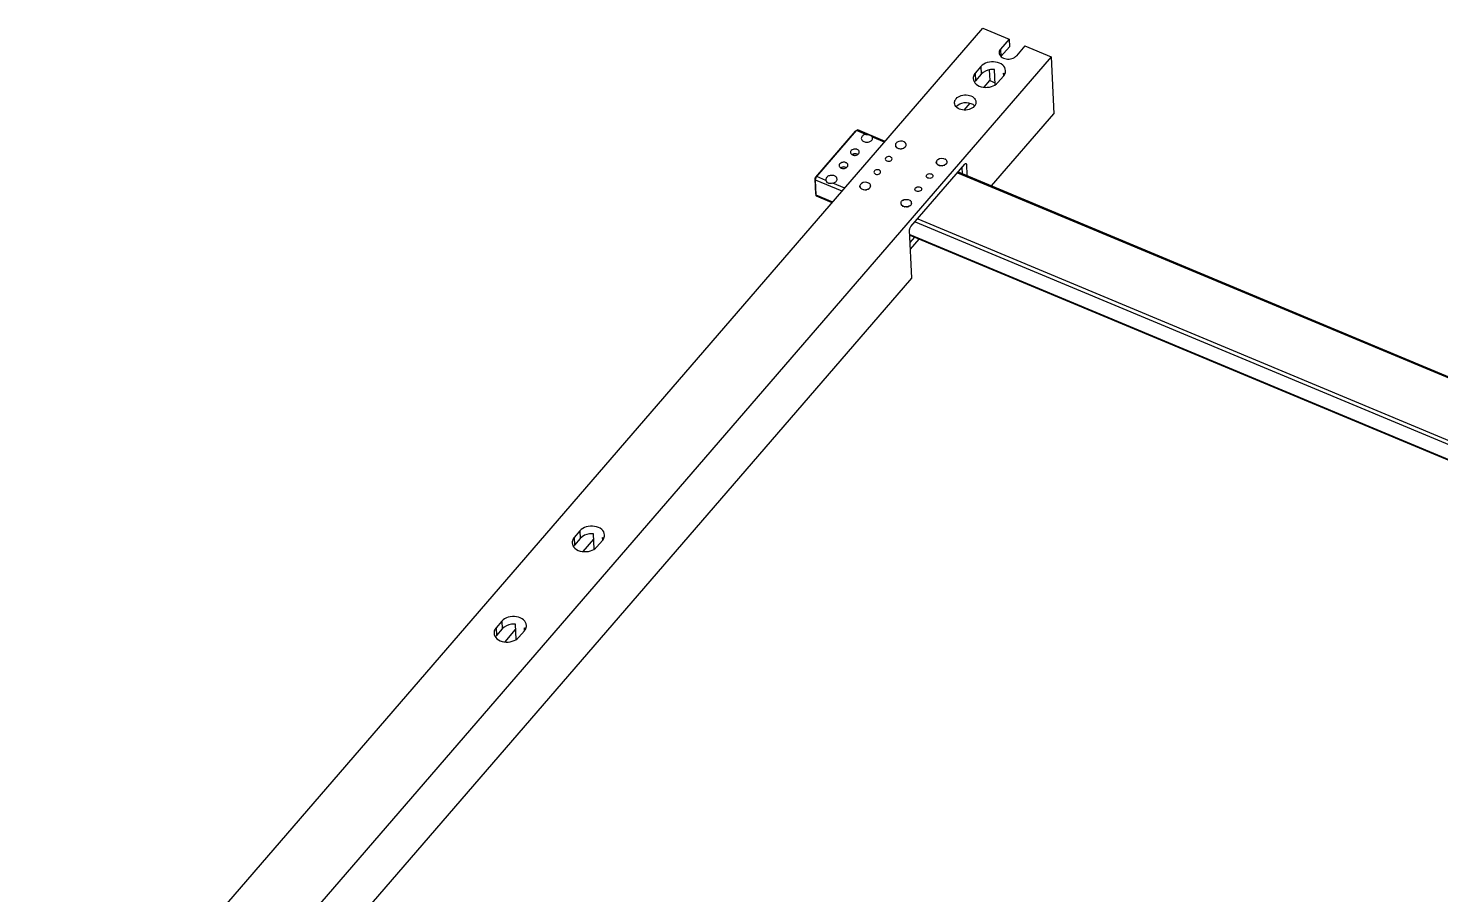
# Model space of a CAD drawing. Header units: millimetres. Extents: x 562 to 17351, y 2396 to 6995.
# Drawn here: x 6132 to 6395.2, y 3150.4 to 3311.7 of the extents above; entities that cross this region are included whole.
import ezdxf

# ---------------------------------------------------------------- set-up
doc = ezdxf.new("R2010")
doc.units = ezdxf.units.MM
doc.layers.add('02___PRT_ALL_AXES', color=7, linetype='Continuous')

msp = doc.modelspace()

# ---------------------------------------------------------------- linework, layer by layer
at = {"color": 7, "linetype": 'Continuous'}
for p, q in [((6132.0294, 3105.9349), (6309.911, 3311.7379)), ((6322.6303, 3306.428), (6144.7487, 3100.6249)), ((6174.6387, 3124.0197), (6296.6804, 3265.2179))]:
    msp.add_line(p, q, dxfattribs=at)
at = {"linetype": 'Continuous'}
for p, q in [((6309.911, 3311.7379), (6314.7867, 3309.7024)), ((6314.7867, 3309.7024), (6313.1997, 3307.8663)), ((6314.7867, 3309.7024), (6314.8535, 3308.2881)), ((6317.7546, 3308.4634), (6316.1675, 3306.6273)), ((6317.7546, 3308.4634), (6322.6303, 3306.428)), ((6313.1997, 3307.8663), (6313.2646, 3306.4916)), ((6314.8535, 3308.2881), (6313.2665, 3306.4519)), ((6322.6303, 3306.428), (6323.1312, 3295.8205)), ((6309.5219, 3304.6124), (6308.4638, 3303.3883)), ((6308.4638, 3303.3883), (6308.5306, 3301.974)), ((6309.5887, 3303.1981), (6308.5306, 3301.974)), ((6309.5219, 3304.6124), (6309.5887, 3303.1981)), ((6311.1078, 3303.9964), (6311.2014, 3302.014)), ((6312.2074, 3301.2165), (6312.0727, 3304.0695)), ((6313.7907, 3302.8941), (6313.7686, 3303.3615)), ((6310.136, 3300.7814), (6311.2014, 3302.014)), ((6311.2014, 3302.014), (6312.1893, 3301.6016)), ((6312.7036, 3301.6184), (6313.7616, 3302.8425)), ((6306.4456, 3296.5117), (6307.5422, 3297.7804)), ((6311.5215, 3282.3886), (6323.1312, 3295.8205)), ((6278.7627, 3284.0352), (6286.1689, 3292.604)), ((6278.9664, 3284.1235), (6286.3726, 3292.6923)), ((6286.1689, 3292.604), (6286.3726, 3292.6923)), ((6286.2252, 3292.6519), (6286.4851, 3292.788)), ((6288.0813, 3291.9789), (6286.3726, 3292.6923)), ((6291.6969, 3290.6648), (6286.5819, 3292.8001)), ((6293.5776, 3289.9565), (6293.6022, 3289.9627)), ((6293.6029, 3289.9533), (6293.5776, 3289.9565)), ((6293.5809, 3289.9251), (6293.6052, 3289.932)), ((6293.6065, 3289.9226), (6293.5809, 3289.9251)), ((6295.6174, 3289.9554), (6295.5918, 3289.9522)), ((6295.5934, 3289.9617), (6295.6174, 3289.9554)), ((6295.6219, 3289.9869), (6295.5964, 3289.983)), ((6295.5975, 3289.9925), (6295.6219, 3289.9869)), ((6295.6244, 3290.0185), (6295.5992, 3290.0138)), ((6295.5996, 3290.0233), (6295.6244, 3290.0185)), ((6295.5999, 3290.0541), (6295.6249, 3290.0502)), ((6295.6249, 3290.0502), (6295.6, 3290.0447)), ((6285.9637, 3288.0777), (6285.6082, 3288.2261)), ((6286.1306, 3288.3579), (6286.0168, 3288.3525)), ((6293.5862, 3289.8938), (6293.61, 3289.9015)), ((6293.6119, 3289.8922), (6293.5862, 3289.8938)), ((6293.5934, 3289.8628), (6293.6168, 3289.8712)), ((6293.6192, 3289.862), (6293.5934, 3289.8628)), ((6293.6026, 3289.8321), (6293.6254, 3289.8412)), ((6293.6284, 3289.832), (6293.6026, 3289.8321)), ((6293.6136, 3289.8017), (6293.6359, 3289.8115)), ((6293.6395, 3289.8025), (6293.6136, 3289.8017)), ((6293.6265, 3289.7717), (6293.6482, 3289.7822)), ((6293.6524, 3289.7733), (6293.6265, 3289.7717)), ((6293.6413, 3289.7423), (6293.6623, 3289.7534)), ((6293.667, 3289.7446), (6293.6413, 3289.7423)), ((6293.6579, 3289.7133), (6293.6783, 3289.7251)), ((6293.6835, 3289.7165), (6293.6579, 3289.7133)), ((6293.6762, 3289.6849), (6293.6959, 3289.6973)), ((6293.7017, 3289.6889), (6293.6762, 3289.6849)), ((6293.8221, 3289.5299), (6293.8367, 3289.5453)), ((6293.8454, 3289.5383), (6293.8221, 3289.5299)), ((6293.8518, 3289.507), (6293.8656, 3289.5229)), ((6293.8747, 3289.5162), (6293.8518, 3289.507)), ((6293.8831, 3289.4851), (6293.8958, 3289.5014)), ((6293.9054, 3289.495), (6293.8831, 3289.4851)), ((6294.2593, 3289.3281), (6294.2613, 3289.3464)), ((6294.2739, 3289.3435), (6294.2593, 3289.3281)), ((6294.3018, 3289.3192), (6294.3026, 3289.3375)), ((6294.6995, 3289.3005), (6294.6904, 3289.3174)), ((6294.7037, 3289.3187), (6294.6995, 3289.3005)), ((6294.7439, 3289.3053), (6294.7337, 3289.3219)), ((6294.747, 3289.3235), (6294.7439, 3289.3053)), ((6295.1211, 3289.4076), (6295.1027, 3289.42)), ((6295.1142, 3289.425), (6295.1211, 3289.4076)), ((6295.1591, 3289.4251), (6295.1399, 3289.4369)), ((6295.1511, 3289.4423), (6295.1591, 3289.4251)), ((6295.4284, 3289.6427), (6295.4452, 3289.6292)), ((6295.4697, 3289.6563), (6295.445, 3289.661)), ((6295.452, 3289.6692), (6295.4697, 3289.6563)), ((6284.0145, 3285.9097), (6283.9008, 3285.9043)), ((6296.5058, 3274.8231), (6306.5571, 3286.4521)), ((6301.2092, 3286.7705), (6301.2338, 3286.7768)), ((6301.2345, 3286.7673), (6301.2092, 3286.7705)), ((6301.2125, 3286.7391), (6301.2368, 3286.7461)), ((6301.2381, 3286.7367), (6301.2125, 3286.7391)), ((6301.2178, 3286.7078), (6301.2416, 3286.7156)), ((6301.2435, 3286.7062), (6301.2178, 3286.7078)), ((6301.225, 3286.6768), (6301.2484, 3286.6853)), ((6301.2508, 3286.676), (6301.225, 3286.6768)), ((6301.2341, 3286.6461), (6301.257, 3286.6553)), ((6301.26, 3286.6461), (6301.2341, 3286.6461)), ((6301.2452, 3286.6157), (6301.2675, 3286.6256)), ((6301.2711, 3286.6165), (6301.2452, 3286.6157)), ((6301.2581, 3286.5858), (6301.2798, 3286.5963)), ((6301.2839, 3286.5874), (6301.2581, 3286.5858)), ((6301.2729, 3286.5563), (6301.2939, 3286.5675)), ((6301.2986, 3286.5587), (6301.2729, 3286.5563)), ((6301.2895, 3286.5274), (6301.3098, 3286.5391)), ((6301.3151, 3286.5305), (6301.2895, 3286.5274)), ((6301.3078, 3286.499), (6301.3275, 3286.5114)), ((6301.3333, 3286.5029), (6301.3078, 3286.499)), ((6301.4537, 3286.3439), (6301.4683, 3286.3594)), ((6301.477, 3286.3524), (6301.4537, 3286.3439)), ((6301.4834, 3286.3211), (6301.4971, 3286.3369)), ((6301.5063, 3286.3302), (6301.4834, 3286.3211)), ((6301.5146, 3286.2992), (6301.5274, 3286.3154)), ((6301.5369, 3286.309), (6301.5146, 3286.2992)), ((6301.8909, 3286.1421), (6301.8929, 3286.1604)), ((6301.9055, 3286.1576), (6301.8909, 3286.1421)), ((6301.9333, 3286.1333), (6301.9342, 3286.1516)), ((6302.3311, 3286.1145), (6302.322, 3286.1315)), ((6302.3353, 3286.1327), (6302.3311, 3286.1145)), ((6302.3755, 3286.1193), (6302.3653, 3286.1359)), ((6302.3786, 3286.1376), (6302.3755, 3286.1193)), ((6302.7527, 3286.2216), (6302.7342, 3286.234)), ((6302.7458, 3286.2391), (6302.7527, 3286.2216)), ((6302.7907, 3286.2392), (6302.7715, 3286.2509)), ((6302.7827, 3286.2564), (6302.7907, 3286.2392)), ((6303.06, 3286.4568), (6303.0768, 3286.4433)), ((6303.1013, 3286.4703), (6303.0765, 3286.4751)), ((6303.0836, 3286.4833), (6303.1013, 3286.4703)), ((6303.249, 3286.7694), (6303.2234, 3286.7663)), ((6303.225, 3286.7757), (6303.249, 3286.7694)), ((6303.2535, 3286.801), (6303.228, 3286.797)), ((6303.2291, 3286.8065), (6303.2535, 3286.801)), ((6303.256, 3286.8326), (6303.2308, 3286.8279)), ((6303.2312, 3286.8373), (6303.256, 3286.8326)), ((6303.2315, 3286.8682), (6303.2565, 3286.8642)), ((6303.2565, 3286.8642), (6303.2316, 3286.8587)), ((6305.2925, 3284.989), (6532.092, 3190.3071)), ((6306.0896, 3284.6562), (6306.0334, 3285.8462)), ((6306.8383, 3286.4045), (6306.5819, 3286.5116)), ((6306.8383, 3286.4045), (6306.9376, 3284.3022)), ((6278.7724, 3280.8768), (6278.6388, 3283.7054)), ((6278.6388, 3283.7054), (6278.7185, 3283.4639)), ((6278.8521, 3280.6353), (6278.7185, 3283.4639)), ((6283.682, 3281.3918), (6278.7185, 3283.4639)), ((6278.7627, 3284.0352), (6278.9664, 3284.1235)), ((6280.6751, 3283.4102), (6278.9664, 3284.1235)), ((6286.9649, 3282.3058), (6286.9895, 3282.3121)), ((6286.9902, 3282.3026), (6286.9649, 3282.3058)), ((6286.9682, 3282.2744), (6286.9925, 3282.2814)), ((6286.9938, 3282.272), (6286.9682, 3282.2744)), ((6286.9735, 3282.2431), (6286.9973, 3282.2509)), ((6286.9992, 3282.2415), (6286.9735, 3282.2431)), ((6286.9807, 3282.2121), (6287.0041, 3282.2206)), ((6287.0065, 3282.2113), (6286.9807, 3282.2121)), ((6286.9899, 3282.1814), (6287.0127, 3282.1905)), ((6287.0157, 3282.1814), (6286.9899, 3282.1814)), ((6287.0009, 3282.151), (6287.0232, 3282.1609)), ((6287.0268, 3282.1518), (6287.0009, 3282.151)), ((6287.0138, 3282.1211), (6287.0355, 3282.1316)), ((6287.0397, 3282.1227), (6287.0138, 3282.1211)), ((6287.0286, 3282.0916), (6287.0496, 3282.1027)), ((6287.0543, 3282.094), (6287.0286, 3282.0916)), ((6287.0452, 3282.0626), (6287.0656, 3282.0744)), ((6287.0708, 3282.0658), (6287.0452, 3282.0626)), ((6287.0635, 3282.0343), (6287.0832, 3282.0466)), ((6287.089, 3282.0382), (6287.0635, 3282.0343)), ((6288.8393, 3282.0185), (6288.857, 3282.0056)), ((6289.0047, 3282.3047), (6288.9791, 3282.3015)), ((6288.9807, 3282.311), (6289.0047, 3282.3047)), ((6289.0092, 3282.3363), (6288.9837, 3282.3323)), ((6288.9848, 3282.3418), (6289.0092, 3282.3363)), ((6289.0117, 3282.3679), (6288.9865, 3282.3631)), ((6288.9869, 3282.3726), (6289.0117, 3282.3679)), ((6288.9872, 3282.4035), (6289.0122, 3282.3995)), ((6289.0122, 3282.3995), (6288.9873, 3282.394)), ((6278.7786, 3280.8378), (6278.7724, 3280.8768)), ((6278.7724, 3280.8768), (6278.8521, 3280.6353)), ((6278.7786, 3280.8377), (6278.8645, 3280.5572)), ((6278.8645, 3280.5572), (6278.8521, 3280.6353)), ((6281.9208, 3279.3542), (6278.8521, 3280.6353)), ((6281.8412, 3279.2621), (6278.924, 3280.4799)), ((6287.2094, 3281.8792), (6287.224, 3281.8947)), ((6287.2327, 3281.8877), (6287.2094, 3281.8792)), ((6287.2391, 3281.8564), (6287.2529, 3281.8722)), ((6287.262, 3281.8655), (6287.2391, 3281.8564)), ((6287.2704, 3281.8345), (6287.2831, 3281.8507)), ((6287.2927, 3281.8443), (6287.2704, 3281.8345)), ((6287.6466, 3281.6774), (6287.6486, 3281.6957)), ((6287.6612, 3281.6928), (6287.6466, 3281.6774)), ((6287.6891, 3281.6685), (6287.6899, 3281.6869)), ((6288.0868, 3281.6498), (6288.0777, 3281.6668)), ((6288.091, 3281.668), (6288.0868, 3281.6498)), ((6288.1312, 3281.6546), (6288.121, 3281.6712)), ((6288.1343, 3281.6729), (6288.1312, 3281.6546)), ((6288.5084, 3281.7569), (6288.49, 3281.7693)), ((6288.5015, 3281.7744), (6288.5084, 3281.7569)), ((6288.5464, 3281.7744), (6288.5272, 3281.7862)), ((6288.5384, 3281.7917), (6288.5464, 3281.7744)), ((6288.8157, 3281.9921), (6288.8325, 3281.9786)), ((6288.857, 3282.0056), (6288.8323, 3282.0103)), ((6294.5965, 3279.1199), (6294.6211, 3279.1261)), ((6294.6218, 3279.1167), (6294.5965, 3279.1199)), ((6294.5998, 3279.0884), (6294.6241, 3279.0954)), ((6294.6254, 3279.086), (6294.5998, 3279.0884)), ((6294.6051, 3279.0572), (6294.6289, 3279.0649)), ((6294.6308, 3279.0556), (6294.6051, 3279.0572)), ((6294.6123, 3279.0262), (6294.6357, 3279.0346)), ((6294.6381, 3279.0253), (6294.6123, 3279.0262)), ((6294.6214, 3278.9954), (6294.6443, 3279.0046)), ((6294.6473, 3278.9954), (6294.6214, 3278.9954)), ((6294.6325, 3278.9651), (6294.6548, 3278.9749)), ((6294.6584, 3278.9659), (6294.6325, 3278.9651)), ((6294.6454, 3278.9351), (6294.6671, 3278.9456)), ((6294.6712, 3278.9367), (6294.6454, 3278.9351)), ((6294.6602, 3278.9056), (6294.6812, 3278.9168)), ((6294.6859, 3278.908), (6294.6602, 3278.9056)), ((6294.6768, 3278.8767), (6294.6971, 3278.8885)), ((6294.7024, 3278.8799), (6294.6768, 3278.8767)), ((6294.6951, 3278.8483), (6294.7148, 3278.8607)), ((6294.7206, 3278.8523), (6294.6951, 3278.8483)), ((6294.841, 3278.6933), (6294.8556, 3278.7087)), ((6294.8643, 3278.7017), (6294.841, 3278.6933)), ((6294.8707, 3278.6704), (6294.8844, 3278.6863)), ((6294.8936, 3278.6795), (6294.8707, 3278.6704)), ((6294.9019, 3278.6485), (6294.9147, 3278.6648)), ((6294.9242, 3278.6584), (6294.9019, 3278.6485)), ((6295.2782, 3278.4915), (6295.2802, 3278.5098)), ((6295.2928, 3278.5069), (6295.2782, 3278.4915)), ((6295.3206, 3278.4826), (6295.3215, 3278.5009)), ((6295.7184, 3278.4639), (6295.7093, 3278.4808)), ((6295.7226, 3278.482), (6295.7184, 3278.4639)), ((6295.7628, 3278.4687), (6295.7526, 3278.4853)), ((6295.7659, 3278.4869), (6295.7628, 3278.4687)), ((6296.14, 3278.5709), (6296.1215, 3278.5833)), ((6296.1331, 3278.5884), (6296.14, 3278.5709)), ((6296.178, 3278.5885), (6296.1588, 3278.6003)), ((6296.17, 3278.6057), (6296.178, 3278.5885)), ((6296.4473, 3278.8061), (6296.4641, 3278.7926)), ((6296.4886, 3278.8196), (6296.4638, 3278.8244)), ((6296.4709, 3278.8326), (6296.4886, 3278.8196)), ((6296.6363, 3279.1188), (6296.6107, 3279.1156)), ((6296.6123, 3279.125), (6296.6363, 3279.1188)), ((6296.6408, 3279.1503), (6296.6153, 3279.1464)), ((6296.6164, 3279.1558), (6296.6408, 3279.1503)), ((6296.6433, 3279.1819), (6296.6181, 3279.1772)), ((6296.6185, 3279.1867), (6296.6433, 3279.1819)), ((6296.6188, 3279.2175), (6296.6438, 3279.2135)), ((6296.6438, 3279.2135), (6296.6189, 3279.208)), ((6296.6804, 3265.2179), (6296.258, 3274.1635)), ((6297.2776, 3275.7161), (6524.0771, 3181.0342)), ((6296.2963, 3273.3529), (6522.3159, 3178.9966)), ((6296.3023, 3273.225), (6522.2363, 3178.9044)), ((6296.3679, 3271.8354), (6297.2331, 3272.8364)), ((6296.4264, 3270.5979), (6298.062, 3272.4903)), ((6234.7984, 3218.1599), (6233.7403, 3216.9358)), ((6233.7403, 3216.9358), (6233.8071, 3215.5214)), ((6234.8652, 3216.7455), (6233.8071, 3215.5214)), ((6234.7984, 3218.1599), (6234.8652, 3216.7455)), ((6235.4125, 3214.3288), (6237.3961, 3216.6238)), ((6237.4839, 3214.7639), (6237.3492, 3217.6169)), ((6237.9801, 3215.1658), (6239.0381, 3216.3899)), ((6239.0672, 3216.4415), (6239.0451, 3216.909)), ((6220.2504, 3201.3284), (6219.1924, 3200.1043)), ((6220.2504, 3201.3284), (6220.3172, 3199.9141)), ((6222.936, 3197.9324), (6222.8013, 3200.7855)), ((6219.1924, 3200.1043), (6219.2592, 3198.69)), ((6220.3172, 3199.9141), (6219.2592, 3198.69)), ((6220.8646, 3197.4974), (6222.8482, 3199.7923)), ((6223.4322, 3198.3343), (6224.4902, 3199.5584)), ((6224.5193, 3199.6101), (6224.4972, 3200.0775))]:
    msp.add_line(p, q, dxfattribs=at)
for centre, radius, start, end in [((6294.1, 3289.9955), 0.4989, 182.70362, 183.760881), ((6294.1013, 3289.9956), 0.5002, 184.849196, 187.296388), ((6294.1054, 3289.9962), 0.5044, 188.380926, 190.814669), ((6295.0653, 3290.0485), 0.5352, 343.94598, 346.285308), ((6295.0779, 3290.0455), 0.5223, 347.333109, 349.710848), ((6295.0854, 3290.0441), 0.5146, 350.776383, 351.229837), ((6295.0885, 3290.0437), 0.5116, 351.228476, 353.184059), ((6295.0951, 3290.043), 0.5049, 354.25872, 356.690713), ((6295.1012, 3290.0427), 0.4988, 1.309148, 2.703581), ((6295.0995, 3290.0427), 0.5005, 357.774659, 0.220964), ((6286.128, 3287.198), 1.1598, 95.497787, 95.820746), ((6286.1287, 3287.1936), 1.1643, 89.354006, 89.910371), ((6294.1123, 3289.9976), 0.5114, 191.891196, 194.302671), ((6294.1218, 3290.0001), 0.5212, 195.367379, 197.748415), ((6294.1338, 3290.0041), 0.5339, 198.797839, 201.141111), ((6294.1482, 3290.0098), 0.5493, 202.172201, 204.471382), ((6294.1622, 3290.0163), 0.5647, 205.478606, 206.836117), ((6294.1682, 3290.0193), 0.5715, 206.83527, 207.727763), ((6294.183, 3290.0273), 0.5883, 208.718596, 210.914987), ((6294.203, 3290.0396), 0.6118, 211.877603, 214.017516), ((6294.2244, 3290.0543), 0.6377, 214.954464, 217.035923), ((6294.3419, 3290.1659), 0.8002, 229.058971, 230.848159), ((6294.3656, 3290.1953), 0.8379, 231.629795, 233.36487), ((6294.3886, 3290.2267), 0.8768, 234.122975, 235.806327), ((6294.4107, 3290.2597), 0.9167, 236.542024, 238.176266), ((6294.4318, 3290.2942), 0.9571, 238.890759, 240.478659), ((6294.4517, 3290.3297), 0.9978, 241.173206, 242.717627), ((6294.5274, 3290.5098), 1.1934, 251.737729, 253.108402), ((6294.5374, 3290.5434), 1.2285, 253.710385, 255.054843), ((6294.5458, 3290.5753), 1.2614, 255.645804, 256.966769), ((6294.5525, 3290.6049), 1.2918, 257.547902, 258.848035), ((6294.5577, 3290.6321), 1.3195, 259.420508, 260.702407), ((6294.5672, 3290.7261), 1.414, 273.773578, 274.997674), ((6294.5676, 3290.7218), 1.4098, 275.541558, 276.026988), ((6294.5679, 3290.7192), 1.4071, 276.026894, 276.76898), ((6294.569, 3290.7105), 1.3983, 277.314312, 278.54755), ((6294.5711, 3290.6969), 1.3846, 279.09621, 280.337567), ((6294.6128, 3290.5501), 1.2317, 290.168765, 291.510869), ((6294.6258, 3290.5177), 1.1968, 292.111749, 293.479806), ((6294.6396, 3290.4863), 1.1626, 294.093718, 295.220094), ((6294.6451, 3290.4745), 1.1495, 295.2217, 295.492133), ((6294.6573, 3290.4496), 1.1218, 296.115976, 297.544323), ((6294.6757, 3290.4148), 1.0825, 298.185343, 299.648132), ((6294.6958, 3290.38), 1.0423, 300.305082, 301.805227), ((6294.7174, 3290.3456), 1.0017, 302.479407, 304.019838), ((6294.7896, 3290.2486), 0.8806, 309.372053, 311.050611), ((6294.8154, 3290.2193), 0.8416, 311.806532, 313.536572), ((6294.8417, 3290.1921), 0.8037, 314.315921, 316.099859), ((6294.8621, 3290.1726), 0.7755, 316.907988, 317.516961), ((6294.8712, 3290.1642), 0.7632, 317.515325, 318.746385), ((6294.8944, 3290.1443), 0.7325, 319.572726, 321.470426), ((6294.9203, 3290.124), 0.6997, 322.325536, 324.282221), ((6284.0119, 3284.7498), 1.1598, 95.497787, 95.820746), ((6284.0127, 3284.7453), 1.1643, 89.354006, 89.910371), ((6301.7316, 3286.8095), 0.4989, 182.70362, 183.760881), ((6301.7329, 3286.8096), 0.5002, 184.849196, 187.296388), ((6301.737, 3286.8102), 0.5044, 188.380926, 190.814669), ((6301.7439, 3286.8116), 0.5114, 191.891196, 194.302671), ((6301.7534, 3286.8141), 0.5212, 195.367379, 197.748415), ((6301.7654, 3286.8181), 0.5339, 198.797839, 201.141111), ((6301.7798, 3286.8238), 0.5493, 202.172201, 204.471382), ((6301.7938, 3286.8303), 0.5648, 205.478621, 206.842434), ((6301.7998, 3286.8334), 0.5715, 206.841563, 207.727753), ((6301.8146, 3286.8414), 0.5883, 208.718596, 210.914987), ((6301.8346, 3286.8536), 0.6118, 211.877603, 214.017516), ((6301.856, 3286.8683), 0.6377, 214.954464, 217.035923), ((6301.9735, 3286.9799), 0.8002, 229.058971, 230.848159), ((6301.9971, 3287.0093), 0.8379, 231.629795, 233.36487), ((6302.0202, 3287.0407), 0.8768, 234.122975, 235.806327), ((6302.0423, 3287.0738), 0.9167, 236.542024, 238.176266), ((6302.0634, 3287.1083), 0.9571, 238.890759, 240.478659), ((6302.0833, 3287.1438), 0.9978, 241.173206, 242.717627), ((6302.159, 3287.3238), 1.1934, 251.737729, 253.108402), ((6302.169, 3287.3575), 1.2285, 253.710385, 255.054843), ((6302.1774, 3287.3893), 1.2614, 255.645804, 256.966769), ((6302.1841, 3287.419), 1.2918, 257.547902, 258.848035), ((6302.1893, 3287.4462), 1.3195, 259.420508, 260.702407), ((6302.1988, 3287.5401), 1.414, 273.773578, 274.997674), ((6302.1992, 3287.5359), 1.4098, 275.541558, 276.029774), ((6302.1995, 3287.5332), 1.4071, 276.029682, 276.768982), ((6302.2006, 3287.5245), 1.3983, 277.314312, 278.54755), ((6302.2027, 3287.511), 1.3846, 279.09621, 280.337567), ((6302.2444, 3287.3641), 1.2317, 290.168765, 291.510869), ((6302.2574, 3287.3317), 1.1968, 292.111749, 293.479806), ((6302.2712, 3287.3003), 1.1625, 294.093703, 295.225134), ((6302.2767, 3287.2885), 1.1495, 295.226758, 295.492137), ((6302.2889, 3287.2637), 1.1218, 296.115976, 297.544323), ((6302.3073, 3287.2289), 1.0825, 298.185343, 299.648132), ((6302.3274, 3287.1941), 1.0423, 300.305082, 301.805227), ((6302.349, 3287.1597), 1.0017, 302.479407, 304.019838), ((6302.4212, 3287.0626), 0.8806, 309.372053, 311.050611), ((6302.447, 3287.0334), 0.8416, 311.806532, 313.536572), ((6302.4733, 3287.0061), 0.8037, 314.315921, 316.099859), ((6302.4937, 3286.9866), 0.7755, 316.907988, 317.516961), ((6302.5028, 3286.9783), 0.7632, 317.515325, 318.746385), ((6302.526, 3286.9583), 0.7325, 319.572726, 321.470426), ((6302.5519, 3286.938), 0.6997, 322.325536, 324.282221), ((6302.6969, 3286.8625), 0.5352, 343.94598, 346.285308), ((6302.7095, 3286.8595), 0.5223, 347.333109, 349.710848), ((6302.7171, 3286.8582), 0.5146, 350.776377, 351.247005), ((6302.7201, 3286.8577), 0.5116, 351.245677, 353.184089), ((6302.7267, 3286.857), 0.5049, 354.25872, 356.690713), ((6302.7328, 3286.8568), 0.4988, 1.309148, 2.703581), ((6302.7311, 3286.8568), 0.5005, 357.774659, 0.220964), ((6287.4873, 3282.3448), 0.4989, 182.70362, 183.760881), ((6287.4886, 3282.3449), 0.5002, 184.849196, 187.296388), ((6287.4927, 3282.3455), 0.5044, 188.380926, 190.814669), ((6287.4996, 3282.3469), 0.5114, 191.891196, 194.302671), ((6287.5091, 3282.3494), 0.5212, 195.367379, 197.748415), ((6287.5211, 3282.3534), 0.5339, 198.797839, 201.141111), ((6287.5355, 3282.3591), 0.5493, 202.172201, 204.471382), ((6287.5495, 3282.3656), 0.5647, 205.478606, 206.836117), ((6287.5555, 3282.3686), 0.5715, 206.83527, 207.727763), ((6287.5703, 3282.3767), 0.5883, 208.718596, 210.914987), ((6287.5903, 3282.3889), 0.6118, 211.877603, 214.017516), ((6287.6117, 3282.4036), 0.6377, 214.954464, 217.035923), ((6288.2817, 3282.4936), 0.7325, 319.572726, 321.470426), ((6288.3076, 3282.4733), 0.6997, 322.325536, 324.282221), ((6288.4526, 3282.3978), 0.5352, 343.94598, 346.285308), ((6288.4652, 3282.3948), 0.5223, 347.333109, 349.710848), ((6288.4727, 3282.3935), 0.5146, 350.776383, 351.229837), ((6288.4758, 3282.393), 0.5116, 351.228476, 353.184059), ((6288.4824, 3282.3923), 0.5049, 354.25872, 356.690713), ((6288.4885, 3282.3921), 0.4988, 1.309148, 2.703581), ((6288.4868, 3282.3921), 0.5005, 357.774659, 0.220964), ((6287.7292, 3282.5152), 0.8002, 229.058971, 230.848159), ((6287.7529, 3282.5446), 0.8379, 231.629795, 233.36487), ((6287.7759, 3282.576), 0.8768, 234.122975, 235.806327), ((6287.798, 3282.6091), 0.9167, 236.542024, 238.176266), ((6287.8191, 3282.6435), 0.9571, 238.890759, 240.478659), ((6287.839, 3282.6791), 0.9978, 241.173206, 242.717627), ((6287.9147, 3282.8591), 1.1934, 251.737729, 253.108402), ((6287.9247, 3282.8927), 1.2285, 253.710385, 255.054843), ((6287.9331, 3282.9246), 1.2614, 255.645804, 256.966769), ((6287.9398, 3282.9543), 1.2918, 257.547902, 258.848035), ((6287.945, 3282.9814), 1.3195, 259.420508, 260.702407), ((6287.9545, 3283.0754), 1.414, 273.773578, 274.997674), ((6287.9549, 3283.0712), 1.4098, 275.541558, 276.026988), ((6287.9552, 3283.0685), 1.4071, 276.026894, 276.76898), ((6287.9563, 3283.0598), 1.3983, 277.314312, 278.54755), ((6287.9584, 3283.0463), 1.3846, 279.09621, 280.337567), ((6288.0001, 3282.8994), 1.2317, 290.168765, 291.510869), ((6288.0131, 3282.867), 1.1968, 292.111749, 293.479806), ((6288.0269, 3282.8357), 1.1626, 294.093718, 295.220094), ((6288.0324, 3282.8239), 1.1495, 295.2217, 295.492133), ((6288.0446, 3282.799), 1.1218, 296.115976, 297.544323), ((6288.063, 3282.7642), 1.0825, 298.185343, 299.648132), ((6288.0831, 3282.7294), 1.0423, 300.305082, 301.805227), ((6288.1047, 3282.695), 1.0017, 302.479407, 304.019838), ((6288.1769, 3282.5979), 0.8806, 309.372053, 311.050611), ((6288.2027, 3282.5687), 0.8416, 311.806532, 313.536572), ((6288.229, 3282.5414), 0.8037, 314.315921, 316.099859), ((6288.2494, 3282.5219), 0.7755, 316.907988, 317.516961), ((6288.2585, 3282.5136), 0.7632, 317.515325, 318.746385), ((6295.1189, 3279.1588), 0.4989, 182.70362, 183.760881), ((6295.1202, 3279.159), 0.5002, 184.849196, 187.296388), ((6295.1243, 3279.1595), 0.5044, 188.380926, 190.814669), ((6295.1312, 3279.1609), 0.5114, 191.891196, 194.302671), ((6295.1407, 3279.1635), 0.5212, 195.367379, 197.748415), ((6295.1527, 3279.1674), 0.5339, 198.797839, 201.141111), ((6295.1671, 3279.1732), 0.5493, 202.172201, 204.471382), ((6295.1811, 3279.1796), 0.5648, 205.478621, 206.842434), ((6295.1871, 3279.1827), 0.5715, 206.841563, 207.727753), ((6295.2019, 3279.1907), 0.5883, 208.718596, 210.914987), ((6295.2219, 3279.2029), 0.6118, 211.877603, 214.017516), ((6295.2433, 3279.2176), 0.6377, 214.954464, 217.035923), ((6295.3608, 3279.3292), 0.8002, 229.058971, 230.848159), ((6295.3844, 3279.3587), 0.8379, 231.629795, 233.36487), ((6295.4075, 3279.39), 0.8768, 234.122975, 235.806327), ((6295.4296, 3279.4231), 0.9167, 236.542024, 238.176266), ((6295.4507, 3279.4576), 0.9571, 238.890759, 240.478659), ((6295.4706, 3279.4931), 0.9978, 241.173206, 242.717627), ((6295.5463, 3279.6732), 1.1934, 251.737729, 253.108402), ((6295.5563, 3279.7068), 1.2285, 253.710385, 255.054843), ((6295.5647, 3279.7386), 1.2614, 255.645804, 256.966769), ((6295.5714, 3279.7683), 1.2918, 257.547902, 258.848035), ((6295.5766, 3279.7955), 1.3195, 259.420508, 260.702407), ((6295.5861, 3279.8894), 1.414, 273.773578, 274.997674), ((6295.5865, 3279.8852), 1.4098, 275.541558, 276.029774), ((6295.5868, 3279.8825), 1.4071, 276.029682, 276.768982), ((6295.5879, 3279.8739), 1.3983, 277.314312, 278.54755), ((6295.59, 3279.8603), 1.3846, 279.09621, 280.337567), ((6295.6317, 3279.7134), 1.2317, 290.168765, 291.510869), ((6295.6447, 3279.681), 1.1968, 292.111749, 293.479806), ((6295.6585, 3279.6497), 1.1625, 294.093703, 295.225134), ((6295.664, 3279.6379), 1.1495, 295.226758, 295.492137), ((6295.6762, 3279.613), 1.1218, 296.115976, 297.544323), ((6295.6946, 3279.5782), 1.0825, 298.185343, 299.648132), ((6295.7147, 3279.5434), 1.0423, 300.305082, 301.805227), ((6295.7363, 3279.509), 1.0017, 302.479407, 304.019838), ((6295.8085, 3279.4119), 0.8806, 309.372053, 311.050611), ((6295.8343, 3279.3827), 0.8416, 311.806532, 313.536572), ((6295.8606, 3279.3554), 0.8037, 314.315921, 316.099859), ((6295.881, 3279.336), 0.7755, 316.907988, 317.516961), ((6295.8901, 3279.3276), 0.7632, 317.515325, 318.746385), ((6295.9133, 3279.3076), 0.7325, 319.572726, 321.470426), ((6295.9392, 3279.2873), 0.6997, 322.325536, 324.282221), ((6296.0842, 3279.2118), 0.5352, 343.94598, 346.285308), ((6296.0968, 3279.2089), 0.5223, 347.333109, 349.710848), ((6296.1044, 3279.2075), 0.5146, 350.776377, 351.247005), ((6296.1074, 3279.2071), 0.5116, 351.245677, 353.184089), ((6296.114, 3279.2063), 0.5049, 354.25872, 356.690713), ((6296.1201, 3279.2061), 0.4988, 1.309148, 2.703581), ((6296.1184, 3279.2061), 0.5005, 357.774659, 0.220964)]:
    msp.add_arc(centre, radius, start, end, dxfattribs=at)
for points, knots in [([(6313.1997, 3307.8663), (6313.1554, 3307.8151), (6313.0045, 3307.6117), (6312.9268, 3307.3497), (6312.9356, 3307.1642)], [0, 0, 0, 0, 0.26708691, 1, 1, 1, 1]), ([(6312.9356, 3307.1642), (6312.9484, 3306.8939), (6313.3027, 3306.3112), (6314.2552, 3305.9648), (6315.3049, 3306.0211), (6315.9521, 3306.3781), (6316.1675, 3306.6273)], [0, 0, 0, 0, 0.2082914, 0.46519369, 0.7465211, 1, 1, 1, 1]), ([(6308.4638, 3303.3883), (6308.4006, 3303.3151), (6308.1848, 3303.0247), (6308.074, 3302.6503), (6308.0865, 3302.3854)], [0, 0, 0, 0, 0.2673484, 1, 1, 1, 1]), ([(6314.139, 3303.8454), (6314.1208, 3304.2317), (6313.6142, 3305.064), (6312.2537, 3305.5589), (6310.7541, 3305.4784), (6309.8296, 3304.9684), (6309.5219, 3304.6124)], [0, 0, 0, 0, 0.20830594, 0.46519412, 0.74654448, 1, 1, 1, 1]), ([(6312.0727, 3304.0695), (6311.8329, 3304.0888), (6310.9434, 3304.0713), (6310.0157, 3303.6921), (6309.5887, 3303.1981)], [0, 0, 0, 0, 0.26925521, 1, 1, 1, 1]), ([(6313.7616, 3302.8425), (6313.8249, 3302.9157), (6314.0407, 3303.2061), (6314.1515, 3303.5805), (6314.139, 3303.8454)], [0, 0, 0, 0, 0.2673484, 1, 1, 1, 1]), ([(6308.0865, 3302.3854), (6308.1047, 3301.9992), (6308.6113, 3301.1668), (6309.9717, 3300.6719), (6311.4714, 3300.7525), (6312.3959, 3301.2624), (6312.7036, 3301.6184)], [0, 0, 0, 0, 0.20830594, 0.46519412, 0.74654448, 1, 1, 1, 1]), ([(6286.1689, 3292.604), (6286.1735, 3292.6093), (6286.1902, 3292.6274), (6286.2095, 3292.6437), (6286.2252, 3292.6519)], [0, 0, 0, 0, 0.28425952, 1, 1, 1, 1]), ([(6286.3726, 3292.6923), (6286.3818, 3292.7029), (6286.4152, 3292.7391), (6286.4538, 3292.7716), (6286.4851, 3292.788)], [0, 0, 0, 0, 0.28454662, 1, 1, 1, 1]), ([(6286.4851, 3292.788), (6286.4937, 3292.7925), (6286.5236, 3292.8061), (6286.5604, 3292.8091), (6286.5819, 3292.8001)], [0, 0, 0, 0, 0.29390577, 1, 1, 1, 1]), ([(6286.0103, 3288.3519), (6285.9679, 3288.3475), (6285.8064, 3288.3221), (6285.6492, 3288.2609), (6285.5484, 3288.1941)], [0, 0, 0, 0, 0.26059901, 1, 1, 1, 1]), ([(6286.6127, 3288.2438), (6286.5786, 3288.2621), (6286.4301, 3288.3287), (6286.2655, 3288.3564), (6286.1419, 3288.3578)], [0, 0, 0, 0, 0.2386502, 1, 1, 1, 1]), ([(6283.8943, 3285.9036), (6283.8519, 3285.8993), (6283.6904, 3285.8739), (6283.5332, 3285.8127), (6283.4323, 3285.7459)], [0, 0, 0, 0, 0.26059901, 1, 1, 1, 1]), ([(6284.4967, 3285.7956), (6284.4625, 3285.8139), (6284.314, 3285.8805), (6284.1494, 3285.9082), (6284.0258, 3285.9096)], [0, 0, 0, 0, 0.2386502, 1, 1, 1, 1]), ([(6306.5571, 3286.4521), (6306.5749, 3286.4726), (6306.6276, 3286.5281), (6306.7173, 3286.5805), (6306.7664, 3286.56)], [0, 0, 0, 0, 0.33790844, 1, 1, 1, 1]), ([(6306.7664, 3286.56), (6306.803, 3286.5447), (6306.8319, 3286.4797), (6306.8374, 3286.4233), (6306.8383, 3286.4045)], [0, 0, 0, 0, 0.67779389, 1, 1, 1, 1]), ([(6278.6388, 3283.7054), (6278.6376, 3283.7319), (6278.6442, 3283.7902), (6278.6781, 3283.9045), (6278.7226, 3283.9888), (6278.7627, 3284.0352)], [0, 0, 0, 0, 0.22246096, 0.48559547, 1, 1, 1, 1]), ([(6278.7185, 3283.4639), (6278.716, 3283.5169), (6278.7293, 3283.6333), (6278.7805, 3283.807), (6278.859, 3283.9763), (6278.9281, 3284.0793), (6278.9664, 3284.1235)], [0, 0, 0, 0, 0.2220414, 0.48469536, 0.75548733, 1, 1, 1, 1]), ([(6278.924, 3280.4799), (6278.9101, 3280.4857), (6278.8833, 3280.5084), (6278.8699, 3280.5397), (6278.8645, 3280.5572)], [0, 0, 0, 0, 0.4510447, 1, 1, 1, 1]), ([(6296.258, 3274.1635), (6296.2555, 3274.2164), (6296.2838, 3274.4533), (6296.3852, 3274.6836), (6296.5058, 3274.8231)], [0, 0, 0, 0, 0.22338084, 1, 1, 1, 1]), ([(6239.4155, 3217.3928), (6239.3973, 3217.7791), (6238.8907, 3218.6114), (6237.5302, 3219.1064), (6236.0306, 3219.0258), (6235.106, 3218.5158), (6234.7984, 3218.1599)], [0, 0, 0, 0, 0.20830594, 0.46519412, 0.74654448, 1, 1, 1, 1]), ([(6233.7403, 3216.9358), (6233.6771, 3216.8625), (6233.4613, 3216.5721), (6233.3505, 3216.1978), (6233.363, 3215.9329)], [0, 0, 0, 0, 0.2673484, 1, 1, 1, 1]), ([(6237.3492, 3217.6169), (6237.1094, 3217.6363), (6236.2199, 3217.6187), (6235.2921, 3217.2396), (6234.8652, 3216.7455)], [0, 0, 0, 0, 0.26925521, 1, 1, 1, 1]), ([(6239.0381, 3216.3899), (6239.1014, 3216.4631), (6239.3172, 3216.7535), (6239.4279, 3217.1279), (6239.4155, 3217.3928)], [0, 0, 0, 0, 0.2673484, 1, 1, 1, 1]), ([(6233.363, 3215.9329), (6233.3812, 3215.5466), (6233.8877, 3214.7142), (6235.2482, 3214.2193), (6236.7479, 3214.2999), (6237.6724, 3214.8098), (6237.9801, 3215.1658)], [0, 0, 0, 0, 0.20830594, 0.46519412, 0.74654448, 1, 1, 1, 1]), ([(6224.8675, 3200.5613), (6224.8493, 3200.9476), (6224.3428, 3201.7799), (6222.9823, 3202.2749), (6221.4827, 3202.1943), (6220.5581, 3201.6844), (6220.2504, 3201.3284)], [0, 0, 0, 0, 0.20830594, 0.46519412, 0.74654448, 1, 1, 1, 1]), ([(6222.8013, 3200.7855), (6222.5614, 3200.8048), (6221.6719, 3200.7872), (6220.7442, 3200.4081), (6220.3172, 3199.9141)], [0, 0, 0, 0, 0.26925521, 1, 1, 1, 1]), ([(6224.4902, 3199.5584), (6224.5535, 3199.6316), (6224.7692, 3199.9221), (6224.88, 3200.2964), (6224.8675, 3200.5613)], [0, 0, 0, 0, 0.2673484, 1, 1, 1, 1]), ([(6219.1924, 3200.1043), (6219.1291, 3200.0311), (6218.9134, 3199.7406), (6218.8026, 3199.3663), (6218.8151, 3199.1014)], [0, 0, 0, 0, 0.2673484, 1, 1, 1, 1]), ([(6218.8151, 3199.1014), (6218.8333, 3198.7151), (6219.3398, 3197.8828), (6220.7003, 3197.3878), (6222.1999, 3197.4684), (6223.1245, 3197.9783), (6223.4322, 3198.3343)], [0, 0, 0, 0, 0.20830594, 0.46519412, 0.74654448, 1, 1, 1, 1])]:
    msp.add_open_spline(points, degree=3, knots=knots, dxfattribs=at)
for points in [[(6313.9507, 3303.1456), (6313.8963, 3303.2225), (6313.835, 3303.2947), (6313.7686, 3303.3615)], [(6308.5306, 3301.974), (6308.4512, 3301.8821), (6308.3804, 3301.7816), (6308.3223, 3301.6748)], [(6239.2272, 3216.693), (6239.1728, 3216.7699), (6239.1115, 3216.8422), (6239.0451, 3216.909)], [(6233.8071, 3215.5214), (6233.7277, 3215.4295), (6233.6569, 3215.329), (6233.5988, 3215.2222)], [(6219.2592, 3198.69), (6219.1797, 3198.598), (6219.1089, 3198.4975), (6219.0509, 3198.3908)], [(6224.6792, 3199.8616), (6224.6249, 3199.9384), (6224.5635, 3200.0107), (6224.4972, 3200.0775)]]:
    msp.add_open_spline(points, degree=3, dxfattribs=at)
at = {"layer": '02___PRT_ALL_AXES', "linetype": 'Continuous'}
for p, q in [((6289.3565, 3291.3093), (6289.3276, 3291.4586)), ((6291.5729, 3290.5213), (6289.3276, 3291.4586)), ((6302.9366, 3287.3511), (6303.0262, 3287.281)), ((6305.1685, 3284.8455), (6531.968, 3190.1637)), ((6280.6462, 3283.5595), (6280.6751, 3283.4102)), ((6284.1666, 3281.9526), (6281.9213, 3282.8899)), ((6296.3239, 3279.7004), (6296.4135, 3279.6303)), ((6297.7623, 3276.2768), (6524.5618, 3181.5949))]:
    msp.add_line(p, q, dxfattribs=at)
for centre, radius, start, end in [((6306.073, 3296.2675), 1.4358, 139.147772, 142.942338), ((6294.0991, 3289.9957), 0.498, 177.592556, 182.732211), ((6294.1013, 3289.9955), 0.5002, 171.15205, 177.587429), ((6294.104, 3289.996), 0.5029, 182.744166, 191.249521), ((6294.1157, 3289.9932), 0.5148, 166.761286, 171.143102), ((6294.1532, 3289.9838), 0.5534, 158.012063, 166.699688), ((6294.4618, 3289.7248), 0.9624, 125.129941, 127.527479), ((6294.7805, 3289.762), 0.9358, 57.729329, 59.984855), ((6294.8862, 3289.9038), 0.7586, 45.062425, 47.923574), ((6294.916, 3289.9335), 0.7166, 40.803839, 45.075628), ((6295.057, 3290.0302), 0.545, 21.496734, 24.960553), ((6295.069, 3290.0349), 0.532, 17.9648, 21.496191), ((6295.084, 3290.0396), 0.5163, 10.612977, 17.980912), ((6295.0862, 3290.0448), 0.514, 347.061968, 351.14525), ((6295.0976, 3290.0422), 0.5025, 2.741881, 10.606479), ((6295.1002, 3290.0426), 0.4998, 351.149871, 358.835704), ((6295.1019, 3290.0425), 0.4981, 358.841957, 2.731976), ((6294.1185, 3289.9989), 0.5177, 191.252758, 198.452203), ((6294.1424, 3290.0071), 0.543, 198.471295, 206.91711), ((6294.547, 3290.5805), 1.2667, 256.960488, 258.8102), ((6294.6521, 3290.4575), 1.1312, 294.196163, 296.197562), ((6302.0933, 3286.5389), 0.9624, 125.129941, 127.527479), ((6302.4268, 3286.5998), 0.9079, 55.837649, 59.128234), ((6301.7307, 3286.8097), 0.498, 177.592556, 182.732211), ((6301.7329, 3286.8096), 0.5002, 171.15205, 177.587429), ((6301.7356, 3286.8101), 0.5029, 182.744166, 191.249521), ((6301.7473, 3286.8073), 0.5148, 166.761286, 171.143102), ((6301.7501, 3286.813), 0.5177, 191.252758, 198.452203), ((6301.774, 3286.8009), 0.5422, 161.353814, 166.750536), ((6301.774, 3286.8211), 0.543, 198.471295, 206.91711), ((6301.8001, 3286.7922), 0.5697, 158.066642, 161.369995), ((6302.1786, 3287.3945), 1.2667, 256.960488, 258.8102), ((6302.2837, 3287.2716), 1.1312, 294.196163, 296.197562), ((6302.5178, 3286.7179), 0.7586, 45.062425, 47.923574), ((6302.5476, 3286.7475), 0.7166, 40.803839, 45.075628), ((6302.6885, 3286.8442), 0.545, 21.496734, 24.960553), ((6302.7006, 3286.849), 0.532, 17.9648, 21.496191), ((6302.7155, 3286.8537), 0.5163, 10.612977, 17.980912), ((6302.7178, 3286.8589), 0.514, 347.061968, 351.14525), ((6302.7292, 3286.8563), 0.5025, 2.741881, 10.606479), ((6302.7318, 3286.8567), 0.4998, 351.149871, 358.835704), ((6302.7335, 3286.8566), 0.4981, 358.841957, 2.731976), ((6287.4864, 3282.345), 0.498, 177.592556, 182.732211), ((6287.4886, 3282.3449), 0.5002, 171.15205, 177.587429), ((6287.4913, 3282.3453), 0.5029, 182.744166, 191.249521), ((6287.503, 3282.3425), 0.5148, 166.761286, 171.143102), ((6287.5058, 3282.3483), 0.5177, 191.252758, 198.452203), ((6287.5405, 3282.3331), 0.5534, 158.012063, 166.699688), ((6287.5297, 3282.3564), 0.543, 198.471295, 206.91711), ((6287.8491, 3282.0742), 0.9624, 125.129941, 127.527479), ((6288.1678, 3282.1114), 0.9358, 57.729329, 59.984855), ((6288.2735, 3282.2532), 0.7586, 45.062425, 47.923574), ((6288.3033, 3282.2828), 0.7166, 40.803839, 45.075628), ((6288.4443, 3282.3795), 0.545, 21.496734, 24.960553), ((6288.4563, 3282.3842), 0.532, 17.9648, 21.496191), ((6288.4713, 3282.3889), 0.5163, 10.612977, 17.980912), ((6288.4735, 3282.3942), 0.514, 347.061968, 351.14525), ((6288.4849, 3282.3916), 0.5025, 2.741881, 10.606479), ((6288.4875, 3282.3919), 0.4998, 351.149871, 358.835704), ((6288.4892, 3282.3919), 0.4981, 358.841957, 2.731976), ((6287.9343, 3282.9298), 1.2667, 256.960488, 258.8102), ((6288.0394, 3282.8069), 1.1312, 294.196163, 296.197562), ((6295.4806, 3278.8882), 0.9624, 125.129941, 127.527479), ((6295.8141, 3278.9491), 0.9079, 55.837649, 59.128234), ((6295.9051, 3279.0672), 0.7586, 45.062425, 47.923574), ((6295.9349, 3279.0969), 0.7166, 40.803839, 45.075628), ((6296.0758, 3279.1935), 0.545, 21.496734, 24.960553), ((6296.0879, 3279.1983), 0.532, 17.9648, 21.496191), ((6295.118, 3279.159), 0.498, 177.592556, 182.732211), ((6295.1202, 3279.1589), 0.5002, 171.15205, 177.587429), ((6295.1229, 3279.1594), 0.5029, 182.744166, 191.249521), ((6295.1346, 3279.1566), 0.5148, 166.761286, 171.143102), ((6295.1374, 3279.1623), 0.5177, 191.252758, 198.452203), ((6295.1613, 3279.1502), 0.5422, 161.353814, 166.750536), ((6295.1613, 3279.1705), 0.543, 198.471295, 206.91711), ((6295.1874, 3279.1416), 0.5697, 158.066642, 161.369995), ((6295.5659, 3279.7439), 1.2667, 256.960488, 258.8102), ((6295.671, 3279.6209), 1.1312, 294.196163, 296.197562), ((6296.1028, 3279.203), 0.5163, 10.612977, 17.980912), ((6296.1051, 3279.2082), 0.514, 347.061968, 351.14525), ((6296.1165, 3279.2056), 0.5025, 2.741881, 10.606479), ((6296.1191, 3279.206), 0.4998, 351.149871, 358.835704), ((6296.1208, 3279.2059), 0.4981, 358.841957, 2.731976)]:
    msp.add_arc(centre, radius, start, end, dxfattribs=at)
for points, knots in [([(6304.6183, 3297.8186), (6304.6084, 3298.0305), (6304.697, 3298.33), (6304.8696, 3298.5624), (6304.9202, 3298.6209)], [0, 0, 0, 0, 0.7326516, 1, 1, 1, 1]), ([(6308.312, 3297.205), (6308.0659, 3296.9202), (6307.3262, 3296.5122), (6306.1265, 3296.4478), (6305.0381, 3296.8437), (6304.6329, 3297.5096), (6304.6183, 3297.8186)], [0, 0, 0, 0, 0.25345552, 0.53480588, 0.79169406, 1, 1, 1, 1]), ([(6304.9202, 3298.6209), (6305.1663, 3298.9057), (6305.906, 3299.3137), (6307.1057, 3299.3781), (6308.1941, 3298.9822), (6308.5993, 3298.3163), (6308.6139, 3298.0073)], [0, 0, 0, 0, 0.25345573, 0.53480611, 0.7916943, 1, 1, 1, 1]), ([(6304.987, 3297.2066), (6305.3299, 3297.6033), (6306.4158, 3298.0534), (6307.5515, 3297.8675), (6308.0193, 3297.5812)], [0, 0, 0, 0, 0.48874819, 1, 1, 1, 1]), ([(6308.6139, 3298.0073), (6308.6239, 3297.7954), (6308.5353, 3297.4959), (6308.3626, 3297.2635), (6308.312, 3297.205)], [0, 0, 0, 0, 0.73264738, 1, 1, 1, 1]), ([(6287.4173, 3291.6314), (6287.3655, 3291.5715), (6287.2819, 3291.4393), (6287.2554, 3291.2837), (6287.2589, 3291.2102)], [0, 0, 0, 0, 0.51853254, 1, 1, 1, 1]), ([(6287.2589, 3291.2102), (6287.2626, 3291.1308), (6287.3105, 3290.9653), (6287.4839, 3290.7606), (6287.7349, 3290.6098), (6288.0386, 3290.5234), (6288.3679, 3290.5083), (6288.7807, 3290.5799), (6289.0688, 3290.7385), (6289.198, 3290.888)], [0, 0, 0, 0, 0.10103961, 0.21092869, 0.33371101, 0.46798496, 0.60861607, 0.74872819, 1, 1, 1, 1]), ([(6288.0813, 3291.9789), (6288.0143, 3291.9669), (6287.7702, 3291.9054), (6287.5378, 3291.7708), (6287.4173, 3291.6314)], [0, 0, 0, 0, 0.27001258, 1, 1, 1, 1]), ([(6288.0813, 3291.9789), (6288.2146, 3292.0029), (6288.4243, 3291.982), (6288.6812, 3291.9048), (6288.8615, 3291.8357), (6289.0224, 3291.7635), (6289.1591, 3291.6849), (6289.2673, 3291.5864), (6289.3124, 3291.5027), (6289.3276, 3291.4586)], [0, 0, 0, 0, 0.28641113, 0.43041055, 0.56890615, 0.69428466, 0.80343928, 0.90142372, 1, 1, 1, 1]), ([(6289.198, 3290.888), (6289.2499, 3290.948), (6289.3335, 3291.0802), (6289.36, 3291.2358), (6289.3565, 3291.3093)], [0, 0, 0, 0, 0.5185327, 1, 1, 1, 1]), ([(6285.3598, 3288.9506), (6285.3191, 3288.9034), (6285.2534, 3288.7996), (6285.2326, 3288.6773), (6285.2353, 3288.6196)], [0, 0, 0, 0, 0.51854118, 1, 1, 1, 1]), ([(6285.2353, 3288.6196), (6285.2382, 3288.5572), (6285.2759, 3288.4272), (6285.4121, 3288.2663), (6285.6093, 3288.1479), (6285.8479, 3288.08), (6286.1066, 3288.0681), (6286.431, 3288.1243), (6286.6574, 3288.249), (6286.7589, 3288.3665)], [0, 0, 0, 0, 0.10103983, 0.21092981, 0.33371124, 0.46798543, 0.6086167, 0.74872871, 1, 1, 1, 1]), ([(6286.8834, 3288.6974), (6286.8805, 3288.7598), (6286.8429, 3288.8899), (6286.7066, 3289.0507), (6286.5095, 3289.1692), (6286.2708, 3289.237), (6286.0121, 3289.2489), (6285.6877, 3289.1927), (6285.4613, 3289.068), (6285.3598, 3288.9506)], [0, 0, 0, 0, 0.10103983, 0.21092981, 0.33371124, 0.46798543, 0.6086167, 0.74872871, 1, 1, 1, 1]), ([(6286.7589, 3288.3665), (6286.7997, 3288.4136), (6286.8654, 3288.5174), (6286.8862, 3288.6397), (6286.8834, 3288.6974)], [0, 0, 0, 0, 0.51854118, 1, 1, 1, 1]), ([(6291.7279, 3287.3884), (6291.7325, 3287.2918), (6291.8591, 3287.0838), (6292.1992, 3286.96), (6292.5741, 3286.9801), (6292.8053, 3287.1076), (6292.8822, 3287.1966)], [0, 0, 0, 0, 0.20829141, 0.4651709, 0.74648939, 1, 1, 1, 1]), ([(6292.9766, 3287.4473), (6292.972, 3287.5439), (6292.8454, 3287.752), (6292.5053, 3287.8757), (6292.1304, 3287.8556), (6291.8992, 3287.7281), (6291.8223, 3287.6391)], [0, 0, 0, 0, 0.20829141, 0.4651709, 0.74648939, 1, 1, 1, 1]), ([(6283.2437, 3286.5023), (6283.203, 3286.4552), (6283.1373, 3286.3514), (6283.1165, 3286.2291), (6283.1192, 3286.1714)], [0, 0, 0, 0, 0.51854118, 1, 1, 1, 1]), ([(6283.1192, 3286.1714), (6283.1222, 3286.109), (6283.1598, 3285.9789), (6283.2961, 3285.8181), (6283.4932, 3285.6996), (6283.7318, 3285.6318), (6283.9906, 3285.6199), (6284.315, 3285.6761), (6284.5413, 3285.8008), (6284.6429, 3285.9182)], [0, 0, 0, 0, 0.10103983, 0.21092981, 0.33371124, 0.46798543, 0.6086167, 0.74872871, 1, 1, 1, 1]), ([(6284.7674, 3286.2492), (6284.7644, 3286.3116), (6284.7268, 3286.4416), (6284.5905, 3286.6025), (6284.3934, 3286.7209), (6284.1548, 3286.7888), (6283.896, 3286.8007), (6283.5717, 3286.7445), (6283.3453, 3286.6198), (6283.2437, 3286.5023)], [0, 0, 0, 0, 0.10103983, 0.21092981, 0.33371124, 0.46798543, 0.6086167, 0.74872871, 1, 1, 1, 1]), ([(6284.6429, 3285.9182), (6284.6836, 3285.9654), (6284.7493, 3286.0692), (6284.7701, 3286.1915), (6284.7674, 3286.2492)], [0, 0, 0, 0, 0.51854118, 1, 1, 1, 1]), ([(6289.6119, 3284.9402), (6289.6165, 3284.8436), (6289.7431, 3284.6356), (6290.0832, 3284.5118), (6290.4581, 3284.5319), (6290.6892, 3284.6594), (6290.7662, 3284.7484)], [0, 0, 0, 0, 0.20829141, 0.4651709, 0.74648939, 1, 1, 1, 1]), ([(6290.8605, 3284.9991), (6290.8559, 3285.0957), (6290.7293, 3285.3037), (6290.3892, 3285.4275), (6290.0143, 3285.4074), (6289.7831, 3285.2799), (6289.7062, 3285.1909)], [0, 0, 0, 0, 0.20829141, 0.4651709, 0.74648939, 1, 1, 1, 1]), ([(6299.4539, 3284.4532), (6299.5308, 3284.5422), (6299.762, 3284.6696), (6300.1369, 3284.6898), (6300.477, 3284.566), (6300.6035, 3284.358), (6300.6081, 3284.2614)], [0, 0, 0, 0, 0.25351061, 0.5348291, 0.79170859, 1, 1, 1, 1]), ([(6280.8046, 3283.9808), (6280.7528, 3283.9208), (6280.6692, 3283.7886), (6280.6427, 3283.633), (6280.6462, 3283.5595)], [0, 0, 0, 0, 0.5185327, 1, 1, 1, 1]), ([(6281.9213, 3282.8899), (6281.7883, 3282.866), (6281.5905, 3282.8302), (6281.3261, 3282.8385), (6281.0803, 3282.903), (6280.878, 3283.062), (6280.7416, 3283.2562), (6280.6927, 3283.3593), (6280.6751, 3283.4102)], [0, 0, 0, 0, 0.27044566, 0.39982475, 0.52602569, 0.77341217, 0.89241083, 1, 1, 1, 1]), ([(6282.7438, 3283.6586), (6282.7401, 3283.738), (6282.6921, 3283.9035), (6282.5187, 3284.1083), (6282.2678, 3284.259), (6281.9641, 3284.3454), (6281.6348, 3284.3605), (6281.222, 3284.2889), (6280.9339, 3284.1303), (6280.8046, 3283.9808)], [0, 0, 0, 0, 0.10103961, 0.21092869, 0.33371101, 0.46798496, 0.60861607, 0.74872819, 1, 1, 1, 1]), ([(6281.9213, 3282.8899), (6281.9884, 3282.902), (6282.2325, 3282.9634), (6282.4649, 3283.098), (6282.5853, 3283.2374)], [0, 0, 0, 0, 0.27001258, 1, 1, 1, 1]), ([(6282.5853, 3283.2374), (6282.6372, 3283.2973), (6282.7208, 3283.4295), (6282.7473, 3283.5851), (6282.7438, 3283.6586)], [0, 0, 0, 0, 0.51853254, 1, 1, 1, 1]), ([(6297.3378, 3282.0049), (6297.4147, 3282.094), (6297.6459, 3282.2214), (6298.0208, 3282.2416), (6298.3609, 3282.1178), (6298.4875, 3281.9097), (6298.4921, 3281.8132)], [0, 0, 0, 0, 0.25351061, 0.5348291, 0.79170859, 1, 1, 1, 1]), ([(6300.5138, 3284.0107), (6300.4369, 3283.9217), (6300.2057, 3283.7942), (6299.8308, 3283.774), (6299.4907, 3283.8978), (6299.3641, 3284.1059), (6299.3595, 3284.2024)], [0, 0, 0, 0, 0.25351061, 0.5348291, 0.79170859, 1, 1, 1, 1]), ([(6298.3977, 3281.5625), (6298.3208, 3281.4734), (6298.0896, 3281.346), (6297.7147, 3281.3258), (6297.3746, 3281.4496), (6297.2481, 3281.6577), (6297.2435, 3281.7542)], [0, 0, 0, 0, 0.25351061, 0.5348291, 0.79170859, 1, 1, 1, 1])]:
    msp.add_open_spline(points, degree=3, knots=knots, dxfattribs=at)
for points in [[(6308.0193, 3297.5812), (6308.1493, 3297.5016), (6308.2711, 3297.405), (6308.3738, 3297.2923)], [(6293.7526, 3290.3731), (6293.7059, 3290.3191), (6293.6667, 3290.2572), (6293.64, 3290.191)], [(6293.8755, 3290.4881), (6293.831, 3290.4539), (6293.7893, 3290.4155), (6293.7526, 3290.3731)], [(6295.2486, 3290.5723), (6294.8613, 3290.7962), (6294.2738, 3290.7694), (6293.908, 3290.5119)], [(6295.3946, 3290.4669), (6295.3591, 3290.4989), (6295.3206, 3290.5278), (6295.2802, 3290.5533)], [(6295.4485, 3289.6651), (6295.5136, 3289.7404), (6295.5649, 3289.8327), (6295.5872, 3289.9298)], [(6295.551, 3290.2601), (6295.5272, 3290.3113), (6295.4953, 3290.359), (6295.4584, 3290.4017)], [(6291.8223, 3287.6391), (6291.7639, 3287.5716), (6291.7237, 3287.4776), (6291.7279, 3287.3884)], [(6292.8822, 3287.1966), (6292.9406, 3287.2642), (6292.9808, 3287.3582), (6292.9766, 3287.4473)], [(6293.6583, 3289.7613), (6293.7114, 3289.6565), (6293.7989, 3289.5672), (6293.8961, 3289.5012)], [(6293.8961, 3289.5012), (6294.0055, 3289.4269), (6294.1324, 3289.3762), (6294.2612, 3289.3464)], [(6294.3011, 3289.3378), (6294.5691, 3289.2848), (6294.8666, 3289.3138), (6295.1157, 3289.4257)], [(6295.1515, 3289.4425), (6295.2625, 3289.4972), (6295.3676, 3289.5715), (6295.4485, 3289.6651)], [(6301.3842, 3287.1871), (6301.4209, 3287.2296), (6301.4626, 3287.268), (6301.5071, 3287.3021)], [(6301.5395, 3287.326), (6301.9087, 3287.5858), (6302.5053, 3287.6108), (6302.8926, 3287.3791)], [(6289.7062, 3285.1909), (6289.6478, 3285.1233), (6289.6076, 3285.0294), (6289.6119, 3284.9402)], [(6290.7662, 3284.7484), (6290.8245, 3284.816), (6290.8647, 3284.9099), (6290.8605, 3284.9991)], [(6301.2716, 3287.005), (6301.2982, 3287.0712), (6301.3375, 3287.1331), (6301.3842, 3287.1871)], [(6301.5277, 3286.3152), (6301.4305, 3286.3812), (6301.343, 3286.4705), (6301.2899, 3286.5753)], [(6301.8927, 3286.1605), (6301.764, 3286.1903), (6301.637, 3286.241), (6301.5277, 3286.3152)], [(6302.7473, 3286.2398), (6302.4982, 3286.1278), (6302.2006, 3286.0989), (6301.9327, 3286.1519)], [(6303.0801, 3286.4791), (6302.9992, 3286.3855), (6302.8941, 3286.3112), (6302.7831, 3286.2566)], [(6303.2187, 3286.7438), (6303.1965, 3286.6467), (6303.1452, 3286.5545), (6303.0801, 3286.4791)], [(6303.09, 3287.2158), (6303.1269, 3287.1731), (6303.1588, 3287.1253), (6303.1826, 3287.0742)], [(6287.1399, 3282.7224), (6287.0932, 3282.6684), (6287.054, 3282.6065), (6287.0273, 3282.5403)], [(6287.0456, 3282.1106), (6287.0987, 3282.0058), (6287.1862, 3281.9165), (6287.2834, 3281.8505)], [(6287.2628, 3282.8374), (6287.2183, 3282.8032), (6287.1766, 3282.7649), (6287.1399, 3282.7224)], [(6288.6359, 3282.9217), (6288.2486, 3283.1455), (6287.6611, 3283.1188), (6287.2953, 3282.8613)], [(6288.7819, 3282.8162), (6288.7464, 3282.8483), (6288.7079, 3282.8771), (6288.6675, 3282.9026)], [(6288.8358, 3282.0144), (6288.9009, 3282.0898), (6288.9522, 3282.182), (6288.9745, 3282.2791)], [(6288.9383, 3282.6095), (6288.9145, 3282.6606), (6288.8826, 3282.7084), (6288.8457, 3282.7511)], [(6299.3595, 3284.2024), (6299.3553, 3284.2916), (6299.3955, 3284.3856), (6299.4539, 3284.4532)], [(6300.6081, 3284.2614), (6300.6124, 3284.1722), (6300.5722, 3284.0782), (6300.5138, 3284.0107)], [(6287.2834, 3281.8505), (6287.3928, 3281.7762), (6287.5197, 3281.7256), (6287.6485, 3281.6957)], [(6287.6884, 3281.6872), (6287.9564, 3281.6341), (6288.2539, 3281.6631), (6288.503, 3281.7751)], [(6288.5388, 3281.7919), (6288.6498, 3281.8465), (6288.7549, 3281.9208), (6288.8358, 3282.0144)], [(6294.6589, 3279.3544), (6294.6855, 3279.4206), (6294.7248, 3279.4825), (6294.7715, 3279.5365)], [(6294.7715, 3279.5365), (6294.8082, 3279.5789), (6294.8499, 3279.6173), (6294.8944, 3279.6515)], [(6294.9268, 3279.6753), (6295.296, 3279.9351), (6295.8926, 3279.9602), (6296.2799, 3279.7284)], [(6296.4773, 3279.5651), (6296.5142, 3279.5224), (6296.5461, 3279.4746), (6296.5699, 3279.4235)], [(6297.2435, 3281.7542), (6297.2392, 3281.8434), (6297.2794, 3281.9374), (6297.3378, 3282.0049)], [(6298.4921, 3281.8132), (6298.4963, 3281.724), (6298.4561, 3281.63), (6298.3977, 3281.5625)], [(6294.915, 3278.6645), (6294.8178, 3278.7305), (6294.7303, 3278.8199), (6294.6772, 3278.9247)], [(6295.28, 3278.5098), (6295.1513, 3278.5396), (6295.0243, 3278.5903), (6294.915, 3278.6645)], [(6296.1346, 3278.5891), (6295.8855, 3278.4771), (6295.5879, 3278.4482), (6295.32, 3278.5012)], [(6296.4674, 3278.8285), (6296.3865, 3278.7349), (6296.2814, 3278.6605), (6296.1704, 3278.6059)], [(6296.606, 3279.0931), (6296.5838, 3278.9961), (6296.5325, 3278.9038), (6296.4674, 3278.8285)]]:
    msp.add_open_spline(points, degree=3, dxfattribs=at)

doc.saveas('drawing.dxf')
